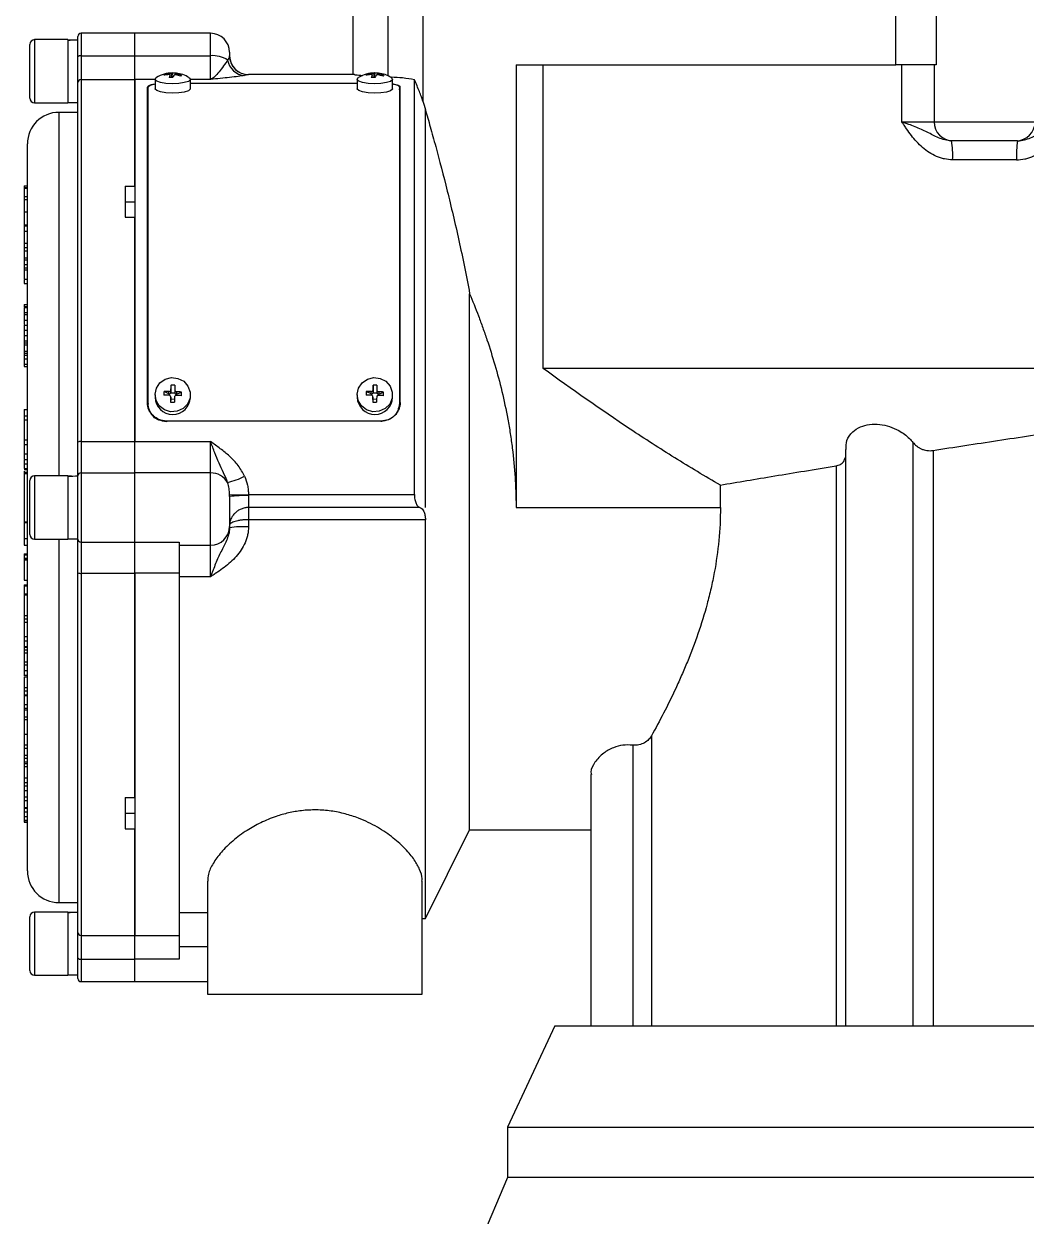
# Model space of a CAD drawing. Header units: millimetres. Extents: x 284 to 3312, y -237 to 1155.
# Drawn here: x 2191.2 to 2349.8, y 709.2 to 897.8 of the extents above; entities that cross this region are included whole.
import ezdxf

# ---------------------------------------------------------------- set-up
doc = ezdxf.new("R2010")
doc.units = ezdxf.units.MM

msp = doc.modelspace()

# ---------------------------------------------------------------- linework, layer by layer
at = {"color": 7, "linetype": 'Continuous', "lineweight": 25}
for p, q in [((2243.24, 899.334), (2243.24, 889.805)), ((2248.838, 889.601), (2248.838, 899.334)), ((2254.338, 899.334), (2254.338, 885.628)), ((2329.224, 891.334), (2329.224, 899.334)), ((2335.609, 899.334), (2335.609, 891.334)), ((2208.74, 896.334), (2200.24, 896.334)), ((2200.24, 896.334), (2200.24, 892.796)), ((2220.74, 896.334), (2208.74, 896.334)), ((2208.74, 892.796), (2208.74, 896.334)), ((2220.74, 892.796), (2220.74, 896.334)), ((2192.14, 886.084), (2192.14, 894.584)), ((2198.14, 895.334), (2192.89, 895.334)), ((2192.89, 895.334), (2192.89, 885.334)), ((2198.14, 895.334), (2198.14, 885.334)), ((2199.74, 892.591), (2199.74, 895.834)), ((2199.74, 888.544), (2199.74, 892.591)), ((2200.24, 892.796), (2200.24, 889.038)), ((2200.24, 892.796), (2208.74, 892.796)), ((2208.74, 889.038), (2208.74, 892.796)), ((2208.74, 892.796), (2220.74, 892.796)), ((2220.74, 889.038), (2220.74, 892.796)), ((2223.74, 893.334), (2223.74, 892.799)), ((2269.085, 891.334), (2269.085, 821.334)), ((2269.085, 891.334), (2329.224, 891.334)), ((2273.374, 843.334), (2273.374, 891.334)), ((2335.609, 891.334), (2329.224, 891.334)), ((2330.159, 882.334), (2330.159, 891.334)), ((2335.24, 891.334), (2335.24, 882.334)), ((2199.74, 831.67), (2199.74, 888.544)), ((2200.24, 889.038), (2200.24, 831.746)), ((2200.24, 889.038), (2208.74, 889.038)), ((2208.74, 872.183), (2208.74, 889.038)), ((2208.74, 889.038), (2208.74, 831.746)), ((2211.94, 889.038), (2208.74, 889.038)), ((2211.94, 889.069), (2211.94, 887.577)), ((2213.512, 889.738), (2213.45, 889.848)), ((2214.215, 889.807), (2214.215, 889.96)), ((2214.322, 889.368), (2214.322, 889.721)), ((2214.329, 889.368), (2214.329, 889.742)), ((2214.571, 890.019), (2214.571, 889.355)), ((2214.656, 889.349), (2214.732, 890.06)), ((2215.151, 889.978), (2215.151, 889.758)), ((2215.389, 889.897), (2215.389, 889.725)), ((2217.54, 887.577), (2217.54, 889.069)), ((2220.74, 889.038), (2217.54, 889.038)), ((2217.54, 888.459), (2243.94, 888.459)), ((2243.501, 889.804), (2226.735, 889.804)), ((2226.737, 889.804), (2226.735, 889.804)), ((2243.487, 889.805), (2226.737, 889.805)), ((2243.94, 889.069), (2243.94, 887.577)), ((2245.512, 889.738), (2245.45, 889.848)), ((2246.215, 889.807), (2246.215, 889.96)), ((2246.322, 889.368), (2246.322, 889.721)), ((2246.329, 889.368), (2246.329, 889.742)), ((2246.571, 890.019), (2246.571, 889.355)), ((2246.656, 889.349), (2246.732, 890.06)), ((2247.151, 889.978), (2247.151, 889.758)), ((2247.389, 889.897), (2247.389, 889.725)), ((2249.54, 887.577), (2249.54, 889.069)), ((2252.99, 823.362), (2252.99, 888.997)), ((2210.74, 837.918), (2210.74, 887.797)), ((2210.84, 837.8), (2210.84, 887.826)), ((2250.64, 887.826), (2250.64, 837.8)), ((2250.74, 837.918), (2250.74, 887.797)), ((2192.89, 885.334), (2198.14, 885.334)), ((2198.14, 885.394), (2199.74, 885.394)), ((2199.74, 883.834), (2196.74, 883.834)), ((2196.74, 883.834), (2196.74, 826.334)), ((2254.74, 821.334), (2254.74, 884.241)), ((2330.159, 882.334), (2335.24, 882.334)), ((2335.24, 882.334), (2351.24, 882.334)), ((2338.24, 879.334), (2338.006, 879.334)), ((2348.24, 879.334), (2338.24, 879.334)), ((2348.475, 879.334), (2348.24, 879.334)), ((2191.74, 763.834), (2191.74, 878.834)), ((2348.299, 876.334), (2338.181, 876.334)), ((2191.24, 872.195), (2191.74, 872.195)), ((2191.24, 872.195), (2191.24, 872.008)), ((2191.24, 871.971), (2191.74, 871.971)), ((2191.24, 871.971), (2191.24, 871.835)), ((2191.24, 871.835), (2191.74, 871.835)), ((2207.24, 872.183), (2208.74, 872.183)), ((2207.24, 872.183), (2207.24, 867.233)), ((2191.24, 870.526), (2191.74, 870.526)), ((2191.24, 870.526), (2191.24, 870.029)), ((2191.24, 870.029), (2191.74, 870.029)), ((2207.24, 869.704), (2208.74, 869.704)), ((2191.24, 868.093), (2191.74, 868.093)), ((2191.24, 866.052), (2191.74, 866.052)), ((2191.24, 866.019), (2191.24, 865.893)), ((2191.24, 865.867), (2191.74, 865.867)), ((2207.24, 867.233), (2208.74, 867.233)), ((2208.74, 831.746), (2208.74, 867.233)), ((2191.178, 864.049), (2191.24, 864.049)), ((2191.24, 865.04), (2191.74, 865.04)), ((2191.24, 865.04), (2191.24, 863.16)), ((2191.24, 863.16), (2191.74, 863.16)), ((2191.24, 862.439), (2191.74, 862.439)), ((2191.24, 862.439), (2191.24, 861.907)), ((2191.24, 861.907), (2191.74, 861.907)), ((2191.24, 861.907), (2191.24, 860.818)), ((2191.24, 860.818), (2191.74, 860.818)), ((2191.24, 860.818), (2191.24, 860.487)), ((2191.24, 860.487), (2191.74, 860.487)), ((2191.24, 859.766), (2191.74, 859.766)), ((2191.24, 859.766), (2191.24, 859.234)), ((2191.24, 859.234), (2191.74, 859.234)), ((2191.24, 859.234), (2191.24, 858.931)), ((2191.24, 858.931), (2191.74, 858.931)), ((2191.24, 857.424), (2191.74, 857.424)), ((2191.24, 856.773), (2191.74, 856.773)), ((2261.74, 770.334), (2261.74, 855.146)), ((2191.24, 853.466), (2191.74, 853.466)), ((2191.24, 853.466), (2191.24, 853.14)), ((2191.24, 853.14), (2191.74, 853.14)), ((2191.24, 853.14), (2191.24, 853.045)), ((2191.24, 852.983), (2191.74, 852.983)), ((2191.24, 852.158), (2191.74, 852.158)), ((2191.24, 851.913), (2191.24, 851.86)), ((2191.24, 851.847), (2191.74, 851.847)), ((2191.24, 850.981), (2191.74, 850.981)), ((2191.24, 850.969), (2191.24, 850.251)), ((2191.24, 850.19), (2191.74, 850.19)), ((2191.24, 849.378), (2191.74, 849.378)), ((2191.24, 849.335), (2191.24, 848.546)), ((2191.24, 848.546), (2191.74, 848.546)), ((2191.24, 847.698), (2191.74, 847.698)), ((2191.24, 847.698), (2191.24, 847.371)), ((2191.24, 847.371), (2191.74, 847.371)), ((2191.24, 847.367), (2191.74, 847.367)), ((2191.24, 847.367), (2191.24, 847.041)), ((2191.24, 847.041), (2191.74, 847.041)), ((2191.24, 846.047), (2191.74, 846.047)), ((2191.24, 846.047), (2191.24, 845.737)), ((2191.24, 845.737), (2191.74, 845.737)), ((2191.24, 845.417), (2191.74, 845.417)), ((2191.24, 845.417), (2191.24, 844.836)), ((2191.24, 844.836), (2191.74, 844.836)), ((2191.24, 844.004), (2191.74, 844.004)), ((2191.24, 844.004), (2191.24, 843.659)), ((2191.24, 843.659), (2191.74, 843.659)), ((2412.7, 843.334), (2273.374, 843.334)), ((2214.148, 839.293), (2213.366, 839.657)), ((2214.148, 839.293), (2214.148, 839.679)), ((2214.445, 839.478), (2215.061, 839.463)), ((2214.455, 839.576), (2214.475, 840.677)), ((2214.455, 839.961), (2214.455, 839.576)), ((2215.055, 839.94), (2215.055, 839.551)), ((2215.347, 839.65), (2215.347, 839.264)), ((2215.347, 839.264), (2216.129, 839.59)), ((2246.148, 839.293), (2245.366, 839.657)), ((2246.148, 839.293), (2246.148, 839.679)), ((2246.445, 839.478), (2247.061, 839.463)), ((2246.455, 839.576), (2246.475, 840.677)), ((2246.455, 839.961), (2246.455, 839.576)), ((2247.055, 839.94), (2247.055, 839.551)), ((2247.347, 839.65), (2247.347, 839.264)), ((2247.347, 839.264), (2248.129, 839.59)), ((2210.84, 837.8), (2210.84, 837.679)), ((2211.94, 839.167), (2211.94, 838.775)), ((2214.213, 839.086), (2214.218, 839.269)), ((2214.425, 838.416), (2214.406, 838.005)), ((2214.425, 838.42), (2214.425, 838.809)), ((2214.425, 838.416), (2214.425, 838.801)), ((2215.016, 838.438), (2214.425, 838.453)), ((2215.278, 839.243), (2215.273, 839.063)), ((2217.54, 838.775), (2217.54, 839.167)), ((2243.94, 839.167), (2243.94, 838.775)), ((2246.213, 839.086), (2246.218, 839.269)), ((2246.425, 838.416), (2246.406, 838.005)), ((2246.425, 838.42), (2246.425, 838.809)), ((2246.425, 838.416), (2246.425, 838.801)), ((2247.016, 838.438), (2246.425, 838.453)), ((2247.278, 839.243), (2247.273, 839.063)), ((2249.54, 838.775), (2249.54, 839.167)), ((2250.64, 837.679), (2250.366, 836.591)), ((2250.64, 837.8), (2250.64, 837.679)), ((2191.24, 836.849), (2191.74, 836.849)), ((2191.24, 835.826), (2191.74, 835.826)), ((2191.24, 835.826), (2191.24, 835.171)), ((2191.24, 835.171), (2191.74, 835.171)), ((2191.24, 835.171), (2191.24, 832.019)), ((2213.74, 834.991), (2213.74, 834.891)), ((2247.74, 834.991), (2213.74, 834.991)), ((2247.74, 834.991), (2247.74, 834.891)), ((2191.24, 832.019), (2191.74, 832.019)), ((2191.24, 832.019), (2191.24, 831.282)), ((2200.24, 831.746), (2200.24, 826.806)), ((2200.24, 831.746), (2208.74, 831.746)), ((2208.74, 826.806), (2208.74, 831.746)), ((2208.74, 831.746), (2220.74, 831.746)), ((2220.74, 826.806), (2220.74, 831.746)), ((2191.24, 831.282), (2191.74, 831.282)), ((2191.24, 829.931), (2191.24, 829.882)), ((2199.74, 826.35), (2199.74, 831.67)), ((2321.23, 830.519), (2321.23, 739.334)), ((2331.91, 831.627), (2331.91, 739.334)), ((2335.082, 830.352), (2335.082, 739.334)), ((2191.24, 829.808), (2191.74, 829.808)), ((2191.24, 828.907), (2191.74, 828.907)), ((2191.24, 828.833), (2191.24, 828.212)), ((2191.24, 828.212), (2191.74, 828.212)), ((2191.24, 828.212), (2191.24, 827.475)), ((2191.24, 827.475), (2191.74, 827.475)), ((2191.24, 827.352), (2191.74, 827.352)), ((2191.24, 827.091), (2191.24, 826.912)), ((2191.24, 826.912), (2191.74, 826.912)), ((2191.24, 826.912), (2191.24, 826.704)), ((2191.24, 826.704), (2191.74, 826.704)), ((2191.24, 826.704), (2191.24, 819.159)), ((2198.14, 826.334), (2192.89, 826.334)), ((2192.89, 826.334), (2192.89, 816.334)), ((2198.14, 826.334), (2198.14, 816.334)), ((2199.74, 816.319), (2199.74, 826.35)), ((2200.24, 826.806), (2200.24, 815.863)), ((2200.24, 826.806), (2208.74, 826.806)), ((2208.74, 815.863), (2208.74, 826.806)), ((2220.74, 826.806), (2208.74, 826.806)), ((2220.74, 815.355), (2220.74, 826.806)), ((2319.734, 827.914), (2319.734, 739.334)), ((2192.14, 817.084), (2192.14, 825.584)), ((2301.433, 821.334), (2301.433, 824.877)), ((2223.74, 823.045), (2223.74, 818.344)), ((2226.735, 823.362), (2252.99, 823.362)), ((2226.74, 823.2), (2226.74, 821.319)), ((2253.88, 821.319), (2226.74, 821.319)), ((2226.74, 821.319), (2226.74, 819.394)), ((2269.085, 821.334), (2301.433, 821.334)), ((2191.74, 819.002), (2191.178, 819.002)), ((2191.24, 818.975), (2191.74, 818.975)), ((2191.24, 818.8), (2191.24, 818.43)), ((2226.74, 819.394), (2226.74, 818.277)), ((2254.74, 819.394), (2226.74, 819.394)), ((2254.74, 756.334), (2254.74, 819.394)), ((2223.74, 818.344), (2223.74, 818.136)), ((2191.178, 815.551), (2191.24, 815.551)), ((2191.24, 816.44), (2191.74, 816.44)), ((2191.24, 816.44), (2191.24, 815.355)), ((2191.24, 815.355), (2191.74, 815.355)), ((2192.89, 816.334), (2198.14, 816.334)), ((2196.74, 816.334), (2196.74, 758.834)), ((2198.14, 816.394), (2199.74, 816.394)), ((2199.74, 810.999), (2199.74, 816.319)), ((2200.24, 815.863), (2208.74, 815.863)), ((2200.24, 815.863), (2200.24, 810.923)), ((2208.74, 810.923), (2208.74, 815.863)), ((2208.74, 815.863), (2215.74, 815.863)), ((2215.74, 815.863), (2215.74, 810.923)), ((2215.74, 815.355), (2220.74, 815.355)), ((2220.74, 810.386), (2220.74, 815.355)), ((2191.24, 813.889), (2191.178, 813.889)), ((2191.24, 813.989), (2191.74, 813.989)), ((2191.24, 813.989), (2191.24, 813.867)), ((2191.24, 813.867), (2191.74, 813.867)), ((2191.24, 813.867), (2191.24, 813.339)), ((2191.24, 813.339), (2191.74, 813.339)), ((2191.24, 813.339), (2191.24, 813.216)), ((2191.24, 813.216), (2191.74, 813.216)), ((2191.24, 813.216), (2191.24, 813.169)), ((2191.24, 813.169), (2191.74, 813.169)), ((2191.24, 813.169), (2191.24, 813.046)), ((2191.24, 813.046), (2191.74, 813.046)), ((2191.24, 813.046), (2191.24, 809.851)), ((2199.74, 754.124), (2199.74, 810.999)), ((2191.178, 810.124), (2191.24, 810.124)), ((2191.24, 809.851), (2191.74, 809.851)), ((2191.24, 809.117), (2191.74, 809.117)), ((2191.24, 809.117), (2191.24, 808.927)), ((2200.24, 810.923), (2208.74, 810.923)), ((2200.24, 810.923), (2200.24, 753.63)), ((2208.74, 775.436), (2208.74, 810.923)), ((2215.74, 810.923), (2208.74, 810.923)), ((2208.74, 810.923), (2208.74, 753.63)), ((2215.74, 810.923), (2215.74, 753.63)), ((2220.74, 810.386), (2215.74, 810.386)), ((2191.24, 808.927), (2191.74, 808.927)), ((2191.24, 808.927), (2191.24, 807.696)), ((2191.24, 807.696), (2191.74, 807.696)), ((2191.24, 807.696), (2191.24, 807.507)), ((2191.24, 807.507), (2191.74, 807.507)), ((2191.24, 807.507), (2191.24, 804.25)), ((2191.24, 804.25), (2191.74, 804.25)), ((2191.24, 804.25), (2191.24, 803.744)), ((2191.24, 803.744), (2191.74, 803.744)), ((2191.24, 803.744), (2191.24, 803.187)), ((2191.24, 803.187), (2191.74, 803.187)), ((2191.24, 803.187), (2191.24, 800.91)), ((2191.24, 800.91), (2191.74, 800.91)), ((2191.24, 800.91), (2191.24, 800.245)), ((2191.24, 800.245), (2191.74, 800.245)), ((2191.24, 800.245), (2191.24, 799.181)), ((2191.74, 799.274), (2191.178, 799.274)), ((2191.74, 799.175), (2191.178, 799.175)), ((2191.24, 798.794), (2191.74, 798.794)), ((2191.24, 798.794), (2191.24, 798.366)), ((2191.24, 798.366), (2191.74, 798.366)), ((2191.24, 798.366), (2191.24, 796.917)), ((2191.24, 796.917), (2191.74, 796.917)), ((2191.24, 796.917), (2191.24, 796.455)), ((2191.24, 796.455), (2191.74, 796.455)), ((2191.178, 794.834), (2191.24, 794.834)), ((2191.178, 794.812), (2191.74, 794.812)), ((2191.24, 795.531), (2191.74, 795.531)), ((2191.24, 794.549), (2191.74, 794.549)), ((2191.24, 792.847), (2191.74, 792.847)), ((2191.24, 792.847), (2191.24, 792.305)), ((2191.24, 792.305), (2191.74, 792.305)), ((2191.24, 792.305), (2191.24, 791.703)), ((2191.24, 791.703), (2191.74, 791.703)), ((2191.24, 791.703), (2191.24, 791.583)), ((2191.24, 791.583), (2191.74, 791.583)), ((2191.24, 791.583), (2191.24, 790.146)), ((2191.24, 790.146), (2191.74, 790.146)), ((2191.24, 790.146), (2191.24, 789.568)), ((2191.24, 789.568), (2191.74, 789.568)), ((2191.24, 789.568), (2191.24, 789.315)), ((2191.24, 789.315), (2191.74, 789.315)), ((2191.24, 789.315), (2191.24, 788.212)), ((2191.24, 787.47), (2191.178, 787.47)), ((2191.24, 788.212), (2191.74, 788.212)), ((2191.24, 788.212), (2191.24, 787.79)), ((2191.24, 787.79), (2191.74, 787.79)), ((2191.24, 787.79), (2191.24, 785.47)), ((2191.24, 785.47), (2191.74, 785.47)), ((2191.24, 785.47), (2191.24, 783.79)), ((2290.519, 785.216), (2290.519, 739.334)), ((2191.24, 783.79), (2191.74, 783.79)), ((2191.24, 783.79), (2191.24, 783.283)), ((2191.24, 783.283), (2191.74, 783.283)), ((2191.24, 783.283), (2191.24, 782.149)), ((2287.565, 783.751), (2287.565, 739.334)), ((2191.178, 782.367), (2191.24, 782.367)), ((2191.178, 780.851), (2191.24, 780.851)), ((2191.24, 782.149), (2191.74, 782.149)), ((2191.24, 782.149), (2191.24, 781.684)), ((2191.24, 781.684), (2191.74, 781.684)), ((2191.24, 781.684), (2191.24, 781.102)), ((2191.24, 781.102), (2191.74, 781.102)), ((2191.24, 781.102), (2191.24, 780.853)), ((2191.24, 780.853), (2191.74, 780.853)), ((2191.24, 780.853), (2191.24, 780.349)), ((2191.24, 780.349), (2191.74, 780.349)), ((2191.24, 780.349), (2191.24, 778.573)), ((2280.911, 779.074), (2280.911, 739.334)), ((2191.24, 778.573), (2191.74, 778.573)), ((2191.24, 778.573), (2191.24, 777.855)), ((2191.24, 777.855), (2191.74, 777.855)), ((2191.24, 777.855), (2191.24, 777.283)), ((2191.24, 777.283), (2191.74, 777.283)), ((2191.24, 777.283), (2191.24, 776.553)), ((2191.24, 776.553), (2191.74, 776.553)), ((2191.24, 776.553), (2191.24, 775.561)), ((2191.24, 775.561), (2191.74, 775.561)), ((2191.24, 775.561), (2191.24, 774.989)), ((2207.24, 775.436), (2208.74, 775.436)), ((2207.24, 775.436), (2207.24, 770.486)), ((2191.24, 774.989), (2191.74, 774.989)), ((2191.24, 774.989), (2191.24, 773.895)), ((2191.24, 773.895), (2191.74, 773.895)), ((2191.24, 773.895), (2191.24, 773.794)), ((2191.24, 773.794), (2191.74, 773.794)), ((2191.24, 773.794), (2191.24, 773.204)), ((2191.24, 773.204), (2191.74, 773.204)), ((2191.24, 773.204), (2191.24, 772.452)), ((2191.24, 772.452), (2191.74, 772.452)), ((2191.24, 772.452), (2191.24, 771.894)), ((2191.24, 771.894), (2191.74, 771.894)), ((2191.24, 771.894), (2191.24, 771.81)), ((2191.24, 771.81), (2191.74, 771.81)), ((2191.24, 771.81), (2191.24, 771.536)), ((2191.24, 771.536), (2191.74, 771.536)), ((2207.24, 772.964), (2208.74, 772.964)), ((2207.24, 770.486), (2208.74, 770.486)), ((2208.74, 753.63), (2208.74, 770.486)), ((2254.74, 756.334), (2261.74, 770.334)), ((2261.74, 770.334), (2280.911, 770.334)), ((2220.24, 762.231), (2220.24, 744.334)), ((2254.24, 744.334), (2254.24, 762.225)), ((2196.74, 758.834), (2199.74, 758.834)), ((2192.14, 748.084), (2192.14, 756.584)), ((2198.14, 757.334), (2192.89, 757.334)), ((2192.89, 757.334), (2192.89, 747.334)), ((2198.14, 757.334), (2198.14, 747.334)), ((2215.74, 757.263), (2220.24, 757.263)), ((2254.24, 756.334), (2254.74, 756.334)), ((2199.74, 750.078), (2199.74, 754.124)), ((2200.24, 753.63), (2208.74, 753.63)), ((2200.24, 753.63), (2200.24, 749.873)), ((2208.74, 749.873), (2208.74, 753.63)), ((2208.74, 753.63), (2215.74, 753.63)), ((2215.74, 753.63), (2215.74, 749.873)), ((2220.24, 751.842), (2215.74, 751.842)), ((2199.74, 746.834), (2199.74, 750.078)), ((2200.24, 749.873), (2208.74, 749.873)), ((2200.24, 749.873), (2200.24, 746.334)), ((2208.74, 746.334), (2208.74, 749.873)), ((2215.74, 749.873), (2208.74, 749.873)), ((2192.89, 747.334), (2198.14, 747.334)), ((2198.14, 747.394), (2199.74, 747.394)), ((2200.24, 746.334), (2208.74, 746.334)), ((2208.74, 746.334), (2220.24, 746.334)), ((2220.24, 744.334), (2237.24, 744.334)), ((2237.24, 744.334), (2254.24, 744.334)), ((2275.24, 739.334), (2267.74, 723.334)), ((2275.24, 739.334), (2371.509, 739.334)), ((2267.74, 723.334), (2267.74, 715.334)), ((2267.74, 723.334), (2384.939, 723.334)), ((2267.74, 715.334), (2250.74, 675.334)), ((2396.03, 715.334), (2267.74, 715.334))]:
    msp.add_line(p, q, dxfattribs=at)
at = {"color": 7, "linetype": 'Continuous', "lineweight": 25, "flags": 128}
for points in [[(2200.24, 892.796), (2200.142, 892.792), (2200.049, 892.78), (2199.962, 892.761), (2199.886, 892.736), (2199.824, 892.705), (2199.778, 892.669), (2199.75, 892.631), (2199.74, 892.591)], [(2217.319, 889.346), (2217.45, 889.247), (2217.521, 888.986), (2217.216, 888.736), (2216.577, 888.531), (2215.69, 888.398), (2214.674, 888.356), (2213.667, 888.41), (2212.805, 888.553), (2212.205, 888.766), (2211.947, 889.02), (2212.066, 889.28), (2212.161, 889.346)], [(2249.319, 889.346), (2249.45, 889.247), (2249.521, 888.986), (2249.216, 888.736), (2248.577, 888.531), (2247.69, 888.398), (2246.674, 888.356), (2245.667, 888.41), (2244.805, 888.553), (2244.205, 888.766), (2243.947, 889.02), (2244.066, 889.28), (2244.161, 889.346)], [(2217.54, 887.577), (2217.521, 887.494), (2217.216, 887.244), (2216.577, 887.039), (2215.69, 886.906), (2214.674, 886.864), (2213.667, 886.918), (2212.805, 887.062), (2212.205, 887.274), (2211.947, 887.528), (2211.94, 887.577)], [(2249.54, 887.577), (2249.521, 887.494), (2249.216, 887.244), (2248.577, 887.039), (2247.69, 886.906), (2246.674, 886.864), (2245.667, 886.918), (2244.805, 887.062), (2244.205, 887.274), (2243.947, 887.528), (2243.94, 887.577)], [(2211.941, 839.235), (2212.155, 840.208), (2212.719, 841.041), (2213.555, 841.621), (2214.551, 841.869), (2215.573, 841.752), (2216.483, 841.287), (2217.157, 840.535), (2217.504, 839.598), (2217.479, 838.603), (2217.083, 837.685), (2216.371, 836.966), (2215.439, 836.545), (2214.412, 836.478), (2213.43, 836.774), (2212.624, 837.394), (2212.105, 838.252), (2211.941, 839.235)], [(2243.941, 839.235), (2244.155, 840.208), (2244.719, 841.041), (2245.555, 841.621), (2246.551, 841.869), (2247.573, 841.752), (2248.483, 841.287), (2249.157, 840.535), (2249.504, 839.598), (2249.479, 838.603), (2249.083, 837.685), (2248.371, 836.966), (2247.439, 836.545), (2246.412, 836.478), (2245.43, 836.774), (2244.624, 837.394), (2244.105, 838.252), (2243.941, 839.235)], [(2199.74, 750.078), (2199.75, 750.038), (2199.778, 749.999), (2199.824, 749.964), (2199.886, 749.933), (2199.962, 749.907), (2200.049, 749.888), (2200.142, 749.877), (2200.24, 749.873)]]:
    msp.add_lwpolyline(points, dxfattribs=at)
at = {"color": 7, "linetype": 'Continuous', "lineweight": 25}
for centre, radius, start, end in [((2200.24, 895.834), 0.5, 90, 180), ((2220.74, 893.334), 3, 0, 90), ((2192.89, 894.584), 0.75, 90, 180), ((2221.017, 888.269), 4.536, 57.804, 93.50099), ((2226.326, 892.581), 2.931, 189.29807, 266.11769), ((2226.737, 892.806), 3.002, 181.88119, 269.94976), ((2226.738, 892.801), 2.998, 180.03812, 270.03807), ((2200.237, 888.541), 0.497, 89.66717, 179.66326), ((2214.74, 885.063), 5, 90.42956, 121.04915), ((2213.806, 889.426), 0.552, 130.15914, 150.4258), ((2214.405, 885.02), 4.801, 93.74784, 102.9882), ((2214.529, 885.17), 4.801, 93.74784, 102.9882), ((2216.751, 888.381), 2.774, 151.12961, 159.07425), ((2214.1, 882.779), 6.593, 84.36336, 89.47404), ((2214.706, 889.826), 0.236, 83.54537, 124.94324), ((2214.767, 885.238), 4.822, 83.4241, 90.4133), ((2217.338, 888.35), 2.774, 151.12961, 159.07425), ((2215.293, 889.794), 0.236, 83.54537, 124.94324), ((2214.39, 884.715), 5.108, 71.27469, 80.1402), ((2214.74, 885.063), 5, 58.95085, 83.40784), ((2214.514, 884.864), 5.108, 71.27469, 80.1402), ((2218.829, 887.355), 3.559, 138.72861, 141.85633), ((2246.74, 885.063), 5, 90.42956, 121.04915), ((2245.806, 889.426), 0.552, 130.15914, 150.4258), ((2246.405, 885.02), 4.801, 93.74784, 102.9882), ((2246.529, 885.17), 4.801, 93.74784, 102.9882), ((2248.751, 888.381), 2.774, 151.12961, 159.07425), ((2246.1, 882.779), 6.593, 84.36336, 89.47404), ((2246.706, 889.826), 0.236, 83.54537, 124.94324), ((2246.767, 885.238), 4.822, 83.4241, 90.4133), ((2249.338, 888.35), 2.774, 151.12961, 159.07425), ((2247.293, 889.794), 0.236, 83.54537, 124.94324), ((2246.39, 884.715), 5.108, 71.27469, 80.1402), ((2246.74, 885.063), 5, 58.95085, 83.40784), ((2246.514, 884.864), 5.108, 71.27469, 80.1402), ((2250.829, 887.355), 3.559, 138.72861, 141.85633), ((2192.89, 886.084), 0.75, 180, 270), ((2196.74, 878.834), 5, 90, 180), ((2338.24, 882.334), 3, 180, 270), ((2348.24, 882.334), 3, 270, 0), ((2325.226, 877.082), 12.977, 356.69803, 9.99638), ((2361.254, 877.082), 12.977, 170.00362, 183.30197), ((2222.319, 839.136), 8.969, 176.6668, 180.37424), ((2214.265, 821.254), 18.425, 90.36576, 92.79828), ((2214.161, 839.559), 0.296, 281.15782, 344.06511), ((2779.623, 824.897), 565.369, 178.4006, 178.47315), ((2214.608, 833.788), 6.891, 86.12112, 91.11165), ((2780.223, 824.882), 565.369, 178.4006, 178.47315), ((2215.348, 839.529), 0.295, 192.97737, 256.07993), ((2214.333, 821.114), 18.563, 84.44793, 86.86835), ((2206.954, 839.537), 9.175, 356.70853, 0.33252), ((2254.319, 839.136), 8.969, 176.6668, 180.37424), ((2246.265, 821.254), 18.425, 90.36576, 92.79828), ((2246.161, 839.559), 0.296, 281.15782, 344.06511), ((2811.623, 824.897), 565.369, 178.4006, 178.47315), ((2246.608, 833.788), 6.891, 86.12112, 91.11165), ((2812.223, 824.882), 565.369, 178.4006, 178.47315), ((2247.348, 839.529), 0.295, 192.97737, 256.07993), ((2246.333, 821.114), 18.563, 84.44793, 86.86835), ((2238.954, 839.537), 9.175, 356.70853, 0.33252), ((2214.74, 838.843), 2.801, 181.40515, 358.59485), ((2214.25, 820.674), 18.425, 90.36576, 92.79828), ((2994.035, 819.291), 779.854, 178.566399, 178.624941), ((2215.15, 856.417), 18.428, 267.68359, 269.54918), ((2994.635, 819.276), 779.854, 178.566399, 178.624941), ((2214.318, 820.534), 18.563, 84.44793, 86.86835), ((2246.74, 838.843), 2.801, 181.40515, 358.59485), ((2246.25, 820.674), 18.425, 90.36576, 92.79828), ((3026.035, 819.291), 779.854, 178.566399, 178.624941), ((2247.15, 856.417), 18.428, 267.68359, 269.54918), ((3026.635, 819.276), 779.854, 178.566399, 178.624941), ((2246.318, 820.534), 18.563, 84.44793, 86.86835), ((2200.118, 830.866), 0.888, 82.09459, 115.19018), ((2192.89, 825.584), 0.75, 90, 180), ((2200.219, 826.327), 0.48, 87.48491, 177.24191), ((2220.796, 823.77), 3.037, 29.70353, 91.05787), ((2219.264, 840.799), 16.074, 285.03348, 295.27473), ((2225.298, 850.626), 27.302, 266.72273, 273.01617), ((2225.992, 808.531), 14.688, 87.08096, 98.81919), ((2192.89, 817.084), 0.75, 180, 270), ((2220.745, 818.35), 2.995, 269.90323, 359.9029), ((2225.992, 802.226), 16.068, 87.33056, 98.05561), ((2200.219, 816.342), 0.48, 182.75809, 272.51509), ((2200.118, 811.802), 0.888, 244.80982, 277.90541), ((2196.74, 763.834), 5, 180, 270), ((2192.89, 756.584), 0.75, 90, 180), ((2200.237, 754.127), 0.497, 180.33674, 270.33283), ((2192.89, 748.084), 0.75, 180, 270), ((2200.24, 746.834), 0.5, 180, 270)]:
    msp.add_arc(centre, radius, start, end, dxfattribs=at)
for centre, major_axis, ratio, start_param, end_param in [((2199.74, 890.334), (8.556, 0), 0.5773503, 1.5707963, 1.7588997), ((2198.14, 890.334), (8.556, 0), 0.5773503, 1.4771615, 1.5707963), ((2214.155, 839.583), (-0.239, 0.283), 0.642305, 2.1967138, 2.4320414), ((2214.155, 839.583), (0.005, 0.422), 0.7101941, 4.4678705, 4.703198), ((2215.355, 839.554), (0.005, 0.422), 0.7101941, 1.5616053, 1.7969329), ((2246.155, 839.583), (-0.239, 0.283), 0.642305, 2.1967138, 2.4320414), ((2246.155, 839.583), (0.005, 0.422), 0.7101941, 4.4678705, 4.703198), ((2247.355, 839.554), (0.005, 0.422), 0.7101941, 1.5616053, 1.7969329), ((2215.355, 839.554), (0.243, 0.275), 0.6380644, 3.8272287, 4.0625562), ((2247.355, 839.554), (0.243, 0.275), 0.6380644, 3.8272287, 4.0625562), ((2199.74, 821.334), (8.556, 0), 0.5773503, 1.5707963, 1.7588997), ((2198.14, 821.334), (8.556, 0), 0.5773503, 1.4771615, 1.5707963), ((2199.74, 752.334), (8.556, 0), 0.5773503, 1.5707963, 1.7588997), ((2198.14, 752.334), (8.556, 0), 0.5773503, 1.4771615, 1.5707963)]:
    msp.add_ellipse(centre, major_axis=major_axis, ratio=ratio, start_param=start_param, end_param=end_param, dxfattribs=at)
for points, knots in [([(2223.434, 892.107), (2223.248, 891.819), (2223.015, 891.494), (2222.546, 890.848), (2222.308, 890.526), (2221.846, 889.949), (2221.621, 889.694), (2221.178, 889.284), (2220.958, 889.13), (2220.74, 889.038)], [0, 0, 0, 0, 0.25, 0.25, 0.5, 0.5, 0.75, 0.75, 1, 1, 1, 1]), ([(2223.434, 892.107), (2223.554, 892.191), (2223.628, 892.286), (2223.717, 892.492), (2223.732, 892.603), (2223.737, 892.707)], [0, 0, 0, 0, 0.5, 0.5, 1, 1, 1, 1]), ([(2210.74, 887.797), (2210.775, 887.876), (2210.844, 888.036), (2211.293, 888.221), (2211.749, 888.296), (2211.94, 888.327)], [0, 0, 0, 0, 0.3673232, 0.7346565, 1, 1, 1, 1]), ([(2210.84, 887.826), (2210.911, 887.92), (2211.042, 888.093), (2211.479, 888.263), (2211.857, 888.31), (2211.94, 888.321)], [0, 0, 0, 0, 0.4804241, 0.8858423, 1, 1, 1, 1]), ([(2214.322, 889.721), (2214.326, 889.733), (2214.334, 889.757), (2214.302, 889.786), (2214.243, 889.806), (2214.168, 889.814), (2214.114, 889.812), (2214.091, 889.811)], [0, 0, 0, 0, 0.2134954, 0.4270669, 0.6389569, 0.8501134, 1, 1, 1, 1]), ([(2214.215, 889.96), (2214.248, 889.963), (2214.315, 889.968), (2214.413, 889.981), (2214.495, 889.995), (2214.549, 890.009), (2214.564, 890.016), (2214.571, 890.019)], [0, 0, 0, 0, 0.2134954, 0.4270669, 0.6389569, 0.8501134, 1, 1, 1, 1]), ([(2215.265, 889.748), (2215.232, 889.752), (2215.165, 889.761), (2215.067, 889.758), (2214.985, 889.742), (2214.931, 889.717), (2214.916, 889.697), (2214.909, 889.689)], [0, 0, 0, 0, 0.21349537, 0.42706687, 0.6389569, 0.85011345, 1, 1, 1, 1]), ([(2215.158, 889.988), (2215.154, 889.983), (2215.146, 889.973), (2215.178, 889.952), (2215.237, 889.931), (2215.312, 889.912), (2215.367, 889.901), (2215.389, 889.897)], [0, 0, 0, 0, 0.21349537, 0.42706687, 0.6389569, 0.85011345, 1, 1, 1, 1]), ([(2223.74, 889.355), (2223.274, 889.304), (2222.782, 889.252), (2221.774, 889.148), (2221.258, 889.095), (2220.74, 889.038)], [0, 0, 0, 0, 0.5, 0.5, 1, 1, 1, 1]), ([(2226.127, 889.657), (2225.852, 889.613), (2225.496, 889.563), (2224.686, 889.461), (2224.23, 889.409), (2223.74, 889.355)], [0, 0, 0, 0, 0.5, 0.5, 1, 1, 1, 1]), ([(2226.735, 889.804), (2226.728, 889.797), (2226.713, 889.788), (2226.663, 889.768), (2226.626, 889.757), (2226.48, 889.719), (2226.333, 889.69), (2226.127, 889.657)], [0, 0, 0, 0, 0.25, 0.25, 0.5, 0.5, 1, 1, 1, 1]), ([(2243.501, 889.804), (2243.559, 889.798), (2243.833, 889.767), (2244.395, 889.711), (2244.839, 889.667)], [0, 0, 0, 0, 0.21086315, 1, 1, 1, 1]), ([(2246.322, 889.721), (2246.326, 889.733), (2246.334, 889.757), (2246.302, 889.786), (2246.243, 889.806), (2246.168, 889.814), (2246.114, 889.812), (2246.091, 889.811)], [0, 0, 0, 0, 0.2134954, 0.4270669, 0.6389569, 0.8501134, 1, 1, 1, 1]), ([(2246.215, 889.96), (2246.248, 889.963), (2246.315, 889.968), (2246.413, 889.981), (2246.495, 889.995), (2246.549, 890.009), (2246.564, 890.016), (2246.571, 890.019)], [0, 0, 0, 0, 0.21349537, 0.42706687, 0.6389569, 0.85011345, 1, 1, 1, 1]), ([(2247.265, 889.748), (2247.232, 889.752), (2247.165, 889.761), (2247.067, 889.758), (2246.985, 889.742), (2246.931, 889.717), (2246.916, 889.697), (2246.909, 889.689)], [0, 0, 0, 0, 0.21349537, 0.42706687, 0.6389569, 0.85011345, 1, 1, 1, 1]), ([(2247.158, 889.988), (2247.154, 889.983), (2247.146, 889.973), (2247.178, 889.952), (2247.237, 889.931), (2247.312, 889.912), (2247.367, 889.901), (2247.389, 889.897)], [0, 0, 0, 0, 0.2134954, 0.4270669, 0.6389569, 0.8501134, 1, 1, 1, 1]), ([(2252.99, 888.997), (2252.417, 889.1), (2251.419, 889.28), (2249.97, 889.348), (2249.354, 889.377)], [0, 0, 0, 0, 0.5750295, 1, 1, 1, 1]), ([(2249.54, 888.333), (2249.565, 888.331), (2249.886, 888.295), (2250.317, 888.168), (2250.691, 887.984), (2250.726, 887.85), (2250.74, 887.797)], [0, 0, 0, 0, 0.0306427, 0.3952016, 0.7596386, 1, 1, 1, 1]), ([(2249.54, 888.32), (2249.623, 888.31), (2250.026, 888.26), (2250.492, 888.091), (2250.59, 887.915), (2250.64, 887.826)], [0, 0, 0, 0, 0.11370826, 0.55067672, 1, 1, 1, 1]), ([(2254.338, 885.628), (2254.28, 885.827), (2254.202, 886.057), (2254.017, 886.56), (2253.91, 886.833), (2253.675, 887.411), (2253.547, 887.717), (2253.278, 888.344), (2253.137, 888.667), (2252.99, 888.997)], [0, 0, 0, 0, 0.25, 0.25, 0.5, 0.5, 0.75, 0.75, 1, 1, 1, 1]), ([(2210.863, 887.392), (2210.845, 887.383), (2210.739, 887.328), (2210.74, 887.263), (2210.74, 887.208)], [0, 0, 0, 0, 0.164006, 1, 1, 1, 1]), ([(2250.74, 887.208), (2250.733, 887.292), (2250.725, 887.383), (2250.545, 887.452), (2250.532, 887.458)], [0, 0, 0, 0, 0.9249908, 1, 1, 1, 1]), ([(2254.74, 884.241), (2254.98, 883.407), (2255.239, 882.498), (2255.785, 880.55), (2256.073, 879.511), (2256.966, 876.22), (2257.584, 873.863), (2258.818, 868.899), (2259.436, 866.291), (2260.333, 862.211), (2260.628, 860.821), (2261.198, 858.011), (2261.474, 856.588), (2261.74, 855.146)], [0, 0, 0, 0, 0.125, 0.125, 0.25, 0.25, 0.5, 0.5, 0.75, 0.75, 0.875, 0.875, 1, 1, 1, 1]), ([(2338.006, 879.334), (2337.633, 879.334), (2337.277, 879.39), (2336.593, 879.566), (2336.269, 879.687), (2335.648, 879.952), (2335.349, 880.097), (2334.755, 880.39), (2334.461, 880.538), (2333.861, 880.83), (2333.555, 880.974), (2332.925, 881.257), (2332.6, 881.396), (2331.929, 881.669), (2331.585, 881.804), (2331.057, 882.004), (2330.879, 882.07), (2330.521, 882.202), (2330.338, 882.269), (2330.159, 882.334)], [0, 0, 0, 0, 0.125, 0.125, 0.25, 0.25, 0.375, 0.375, 0.5, 0.5, 0.625, 0.625, 0.75, 0.75, 0.875, 0.875, 0.9375, 0.9375, 1, 1, 1, 1]), ([(2338.181, 876.334), (2337.739, 876.334), (2337.305, 876.382), (2336.666, 876.517), (2336.455, 876.573), (2336.037, 876.706), (2335.83, 876.783), (2335.225, 877.039), (2334.841, 877.246), (2334.106, 877.718), (2333.754, 877.986), (2332.769, 878.843), (2332.193, 879.493), (2331.395, 880.53), (2331.14, 880.886), (2330.767, 881.426), (2330.644, 881.607), (2330.401, 881.97), (2330.279, 882.153), (2330.159, 882.334)], [0, 0, 0, 0, 0.125, 0.125, 0.1875, 0.1875, 0.25, 0.25, 0.375, 0.375, 0.5, 0.5, 0.75, 0.75, 0.875, 0.875, 0.9375, 0.9375, 1, 1, 1, 1]), ([(2348.299, 876.334), (2348.741, 876.334), (2349.175, 876.382), (2349.814, 876.517), (2350.025, 876.573), (2350.443, 876.706), (2350.65, 876.783), (2351.255, 877.039), (2351.639, 877.246), (2352.374, 877.718), (2352.726, 877.986), (2353.711, 878.843), (2354.287, 879.493), (2355.085, 880.53), (2355.34, 880.886), (2355.713, 881.426), (2355.836, 881.607), (2356.079, 881.97), (2356.201, 882.153), (2356.321, 882.334)], [0, 0, 0, 0, 0.125, 0.125, 0.1875, 0.1875, 0.25, 0.25, 0.375, 0.375, 0.5, 0.5, 0.75, 0.75, 0.875, 0.875, 0.9375, 0.9375, 1, 1, 1, 1]), ([(2348.475, 879.334), (2348.847, 879.334), (2349.203, 879.39), (2349.887, 879.566), (2350.212, 879.687), (2350.832, 879.952), (2351.131, 880.097), (2351.725, 880.39), (2352.019, 880.538), (2352.619, 880.83), (2352.925, 880.974), (2353.555, 881.257), (2353.88, 881.396), (2354.551, 881.669), (2354.895, 881.804), (2355.423, 882.004), (2355.601, 882.07), (2355.959, 882.202), (2356.142, 882.269), (2356.321, 882.334)], [0, 0, 0, 0, 0.125, 0.125, 0.25, 0.25, 0.375, 0.375, 0.5, 0.5, 0.625, 0.625, 0.75, 0.75, 0.875, 0.875, 0.9375, 0.9375, 1, 1, 1, 1]), ([(2191.24, 871.835), (2191.24, 871.592), (2191.24, 871.158), (2191.24, 870.719), (2191.24, 870.526)], [0, 0, 0, 0, 0.5599714, 1, 1, 1, 1]), ([(2191.24, 870.029), (2191.24, 869.669), (2191.24, 869.025), (2191.24, 868.378), (2191.24, 868.093)], [0, 0, 0, 0, 0.5599757, 1, 1, 1, 1]), ([(2191.24, 868.093), (2191.24, 867.713), (2191.24, 867.034), (2191.24, 866.352), (2191.24, 866.052)], [0, 0, 0, 0, 0.5600101, 1, 1, 1, 1]), ([(2191.24, 865.867), (2191.24, 865.71), (2191.24, 865.428), (2191.24, 865.158), (2191.24, 865.04)], [0, 0, 0, 0, 0.5600013, 1, 1, 1, 1]), ([(2191.24, 863.16), (2191.24, 863.022), (2191.24, 862.776), (2191.24, 862.542), (2191.24, 862.439)], [0, 0, 0, 0, 0.5599962, 1, 1, 1, 1]), ([(2191.24, 860.487), (2191.24, 860.349), (2191.24, 860.103), (2191.24, 859.869), (2191.24, 859.766)], [0, 0, 0, 0, 0.55999789, 1, 1, 1, 1]), ([(2191.24, 858.931), (2191.24, 858.651), (2191.24, 858.153), (2191.24, 857.646), (2191.24, 857.424)], [0, 0, 0, 0, 0.56000017, 1, 1, 1, 1]), ([(2191.24, 857.355), (2191.24, 857.308), (2191.24, 857.114), (2191.24, 856.92), (2191.24, 856.773)], [0, 0, 0, 0, 0.2419692, 1, 1, 1, 1]), ([(2261.74, 855.146), (2262.207, 854.021), (2262.674, 852.848), (2263.368, 851.015), (2263.597, 850.393), (2264.047, 849.135), (2264.268, 848.498), (2265.355, 845.272), (2266.157, 842.559), (2267.188, 838.271), (2267.503, 836.804), (2267.921, 834.544), (2268.051, 833.784), (2268.288, 832.261), (2268.396, 831.496), (2268.685, 829.19), (2268.834, 827.639), (2268.983, 825.291), (2269.021, 824.505), (2269.072, 822.925), (2269.085, 822.129), (2269.085, 821.334)], [0, 0, 0, 0, 0.125, 0.125, 0.1875, 0.1875, 0.25, 0.25, 0.5, 0.5, 0.625, 0.625, 0.6875, 0.6875, 0.75, 0.75, 0.875, 0.875, 0.9375, 0.9375, 1, 1, 1, 1]), ([(2191.24, 852.983), (2191.24, 852.781), (2191.24, 852.521), (2191.24, 852.269), (2191.24, 852.214)], [0, 0, 0, 0, 0.7822942, 1, 1, 1, 1]), ([(2191.24, 852.158), (2191.24, 852.097), (2191.24, 851.987), (2191.24, 851.89), (2191.24, 851.847)], [0, 0, 0, 0, 0.5600125, 1, 1, 1, 1]), ([(2191.24, 851.847), (2191.24, 851.685), (2191.24, 851.395), (2191.24, 851.108), (2191.24, 850.981)], [0, 0, 0, 0, 0.5600006, 1, 1, 1, 1]), ([(2191.24, 850.19), (2191.24, 850.035), (2191.24, 849.758), (2191.24, 849.494), (2191.24, 849.378)], [0, 0, 0, 0, 0.55968187, 1, 1, 1, 1]), ([(2191.24, 848.546), (2191.24, 848.386), (2191.24, 848.098), (2191.24, 847.82), (2191.24, 847.698)], [0, 0, 0, 0, 0.5599861, 1, 1, 1, 1]), ([(2191.24, 847.012), (2191.24, 846.852), (2191.24, 846.526), (2191.24, 846.208), (2191.24, 846.047)], [0, 0, 0, 0, 0.4943282, 1, 1, 1, 1]), ([(2191.24, 845.711), (2191.24, 845.696), (2191.24, 845.602), (2191.24, 845.501), (2191.24, 845.417)], [0, 0, 0, 0, 0.1588655, 1, 1, 1, 1]), ([(2191.24, 844.836), (2191.24, 844.675), (2191.24, 844.386), (2191.24, 844.121), (2191.24, 844.004)], [0, 0, 0, 0, 0.5600306, 1, 1, 1, 1]), ([(2191.24, 844.099), (2191.24, 844.08), (2191.24, 844.045), (2191.24, 843.943), (2191.24, 843.898)], [0, 0, 0, 0, 0.5607327, 1, 1, 1, 1]), ([(2301.433, 824.877), (2298.99, 826.268), (2296.584, 827.71), (2291.826, 830.671), (2289.475, 832.19), (2282.482, 836.836), (2277.903, 840.05), (2273.374, 843.334)], [0, 0, 0, 0, 0.25, 0.25, 0.5, 0.5, 1, 1, 1, 1]), ([(2214.148, 839.679), (2214.181, 839.682), (2214.248, 839.688), (2214.339, 839.737), (2214.409, 839.807), (2214.448, 839.887), (2214.453, 839.939), (2214.455, 839.961)], [0, 0, 0, 0, 0.2134954, 0.4270669, 0.6389569, 0.8501134, 1, 1, 1, 1]), ([(2215.055, 839.947), (2215.057, 839.915), (2215.062, 839.852), (2215.111, 839.766), (2215.184, 839.698), (2215.268, 839.659), (2215.324, 839.652), (2215.347, 839.65)], [0, 0, 0, 0, 0.21349537, 0.42706687, 0.6389569, 0.85011345, 1, 1, 1, 1]), ([(2246.148, 839.679), (2246.181, 839.682), (2246.248, 839.688), (2246.339, 839.737), (2246.409, 839.807), (2246.448, 839.887), (2246.453, 839.939), (2246.455, 839.961)], [0, 0, 0, 0, 0.2134954, 0.4270669, 0.6389569, 0.8501134, 1, 1, 1, 1]), ([(2247.055, 839.947), (2247.057, 839.915), (2247.062, 839.852), (2247.111, 839.766), (2247.184, 839.698), (2247.268, 839.659), (2247.324, 839.652), (2247.347, 839.65)], [0, 0, 0, 0, 0.2134954, 0.4270669, 0.6389569, 0.8501134, 1, 1, 1, 1]), ([(2213.74, 834.991), (2213.542, 834.991), (2213.347, 835.01), (2212.964, 835.085), (2212.773, 835.141), (2212.41, 835.288), (2212.238, 835.379), (2211.912, 835.591), (2211.758, 835.715), (2211.481, 835.986), (2211.357, 836.133), (2211.137, 836.453), (2211.044, 836.623), (2210.82, 837.15), (2210.74, 837.533), (2210.74, 837.918)], [0, 0, 0, 0, 0.125, 0.125, 0.25, 0.25, 0.375, 0.375, 0.5, 0.5, 0.625, 0.625, 0.75, 0.75, 1, 1, 1, 1]), ([(2213.74, 834.991), (2213.335, 835.055), (2212.59, 835.171), (2211.627, 835.779), (2210.978, 836.691), (2210.886, 837.427), (2210.84, 837.8)], [0, 0, 0, 0, 0.2706517, 0.4979534, 0.7454775, 1, 1, 1, 1]), ([(2214.425, 838.801), (2214.423, 838.835), (2214.418, 838.901), (2214.369, 838.99), (2214.296, 839.057), (2214.212, 839.094), (2214.156, 839.097), (2214.133, 839.099)], [0, 0, 0, 0, 0.21349537, 0.42706687, 0.6389569, 0.85011345, 1, 1, 1, 1]), ([(2215.332, 839.07), (2215.299, 839.068), (2215.232, 839.065), (2215.141, 839.019), (2215.072, 838.948), (2215.032, 838.866), (2215.027, 838.81), (2215.025, 838.787)], [0, 0, 0, 0, 0.2134954, 0.4270669, 0.6389569, 0.8501134, 1, 1, 1, 1]), ([(2246.425, 838.801), (2246.423, 838.835), (2246.418, 838.901), (2246.369, 838.99), (2246.296, 839.057), (2246.212, 839.094), (2246.156, 839.097), (2246.133, 839.099)], [0, 0, 0, 0, 0.2134954, 0.4270669, 0.6389569, 0.8501134, 1, 1, 1, 1]), ([(2247.332, 839.07), (2247.299, 839.068), (2247.232, 839.065), (2247.141, 839.019), (2247.072, 838.948), (2247.032, 838.866), (2247.027, 838.81), (2247.025, 838.787)], [0, 0, 0, 0, 0.21349537, 0.42706687, 0.6389569, 0.85011345, 1, 1, 1, 1]), ([(2250.74, 837.918), (2250.74, 837.725), (2250.721, 837.536), (2250.645, 837.164), (2250.587, 836.978), (2250.437, 836.624), (2250.345, 836.456), (2250.127, 836.138), (2250.001, 835.987), (2249.724, 835.717), (2249.573, 835.595), (2249.246, 835.381), (2249.071, 835.289), (2248.53, 835.069), (2248.136, 834.991), (2247.74, 834.991)], [0, 0, 0, 0, 0.125, 0.125, 0.25, 0.25, 0.375, 0.375, 0.5, 0.5, 0.625, 0.625, 0.75, 0.75, 1, 1, 1, 1]), ([(2250.64, 837.8), (2250.574, 837.405), (2250.451, 836.678), (2249.816, 835.743), (2248.876, 835.122), (2248.123, 835.035), (2247.74, 834.991)], [0, 0, 0, 0, 0.2713036, 0.5002501, 0.7460823, 1, 1, 1, 1]), ([(2191.24, 836.849), (2191.24, 836.65), (2191.24, 836.31), (2191.24, 835.968), (2191.24, 835.826)], [0, 0, 0, 0, 0.582362, 1, 1, 1, 1]), ([(2213.74, 834.891), (2213.34, 834.957), (2212.604, 835.077), (2211.732, 835.567), (2211.449, 836.033), (2211.342, 836.21)], [0, 0, 0, 0, 0.4247636, 0.7808665, 1, 1, 1, 1]), ([(2335.082, 830.352), (2338.416, 830.871), (2341.825, 831.396), (2348.789, 832.455), (2352.265, 832.978), (2359.204, 834.009), (2362.668, 834.518), (2366.991, 835.146), (2367.855, 835.271), (2369.582, 835.521), (2370.447, 835.645), (2373.026, 836.016), (2374.723, 836.259), (2376.398, 836.497)], [0, 0, 0, 0, 0.25, 0.25, 0.5, 0.5, 0.75, 0.75, 0.8125, 0.8125, 0.875, 0.875, 1, 1, 1, 1]), ([(2321.322, 830.519), (2321.327, 830.996), (2321.337, 832.011), (2322.195, 833.246), (2323.483, 834.106), (2325.006, 834.515), (2326.626, 834.524), (2328.242, 834.171), (2329.912, 833.438), (2331.134, 832.526), (2331.731, 831.835), (2331.91, 831.627)], [0, 0, 0, 0, 0.1321152, 0.2811174, 0.3991255, 0.4992241, 0.5996124, 0.6936573, 0.7934417, 0.938026, 1, 1, 1, 1]), ([(2223.434, 825.275), (2223.248, 825.82), (2223.015, 826.324), (2222.546, 827.332), (2222.308, 827.837), (2221.846, 828.884), (2221.621, 829.426), (2221.178, 830.557), (2220.959, 831.147), (2220.74, 831.746)], [0, 0, 0, 0, 0.25, 0.25, 0.5, 0.5, 0.75, 0.75, 1, 1, 1, 1]), ([(2223.74, 829.424), (2223.274, 829.854), (2222.783, 830.251), (2222.026, 830.824), (2221.771, 831.011), (2221.257, 831.381), (2221, 831.562), (2220.74, 831.746)], [0, 0, 0, 0, 0.5, 0.5, 0.75, 0.75, 1, 1, 1, 1]), ([(2191.24, 831.364), (2191.24, 830.947), (2191.24, 830.204), (2191.24, 829.929), (2191.24, 829.808)], [0, 0, 0, 0, 0.5596377, 1, 1, 1, 1]), ([(2331.91, 831.627), (2332.07, 831.428), (2332.256, 831.242), (2332.584, 830.985), (2332.703, 830.902), (2332.953, 830.75), (2333.085, 830.68), (2333.363, 830.556), (2333.511, 830.5), (2333.815, 830.41), (2333.971, 830.375), (2334.29, 830.328), (2334.453, 830.315), (2334.77, 830.316), (2334.927, 830.328), (2335.082, 830.352)], [0, 0, 0, 0, 0.25, 0.25, 0.375, 0.375, 0.5, 0.5, 0.625, 0.625, 0.75, 0.75, 0.875, 0.875, 1, 1, 1, 1]), ([(2191.24, 829.808), (2191.24, 829.655), (2191.24, 829.382), (2191.24, 829.052), (2191.24, 828.907)], [0, 0, 0, 0, 0.5600826, 1, 1, 1, 1]), ([(2226.127, 826.263), (2225.988, 826.571), (2225.83, 826.867), (2225.483, 827.433), (2225.294, 827.705), (2224.689, 828.488), (2224.232, 828.971), (2223.74, 829.424)], [0, 0, 0, 0, 0.25, 0.25, 0.5, 0.5, 1, 1, 1, 1]), ([(2319.734, 827.914), (2319.977, 827.98), (2320.463, 828.112), (2321.008, 828.593), (2321.148, 829.028), (2321.23, 829.283)], [0, 0, 0, 0, 0.2945936, 0.5872765, 1, 1, 1, 1]), ([(2226.127, 826.263), (2226.333, 825.808), (2226.48, 825.335), (2226.626, 824.605), (2226.663, 824.357), (2226.713, 823.861), (2226.728, 823.612), (2226.735, 823.362)], [0, 0, 0, 0, 0.5, 0.5, 0.75, 0.75, 1, 1, 1, 1]), ([(2301.433, 824.877), (2302.776, 825.106), (2304.167, 825.341), (2307.038, 825.824), (2308.518, 826.072), (2313.094, 826.832), (2316.323, 827.362), (2319.734, 827.914)], [0, 0, 0, 0, 0.25, 0.25, 0.5, 0.5, 1, 1, 1, 1]), ([(2223.737, 823.369), (2223.732, 823.692), (2223.717, 824.013), (2223.628, 824.652), (2223.554, 824.967), (2223.434, 825.275)], [0, 0, 0, 0, 0.5, 0.5, 1, 1, 1, 1]), ([(2252.99, 823.362), (2252.99, 823.231), (2252.996, 823.103), (2253.02, 822.849), (2253.038, 822.723), (2253.109, 822.365), (2253.177, 822.147), (2253.342, 821.784), (2253.44, 821.635), (2253.65, 821.418), (2253.764, 821.348), (2253.88, 821.319)], [0, 0, 0, 0, 0.125, 0.125, 0.25, 0.25, 0.5, 0.5, 0.75, 0.75, 1, 1, 1, 1]), ([(2226.74, 821.319), (2226.54, 821.319), (2226.342, 821.299), (2225.953, 821.223), (2225.761, 821.166), (2225.396, 821.017), (2225.219, 820.925), (2224.892, 820.711), (2224.741, 820.591), (2224.466, 820.325), (2224.34, 820.179), (2224.127, 819.874), (2224.037, 819.716), (2223.89, 819.385), (2223.833, 819.212), (2223.759, 818.869), (2223.74, 818.695), (2223.74, 818.524)], [0, 0, 0, 0, 0.125, 0.125, 0.25, 0.25, 0.375, 0.375, 0.5, 0.5, 0.625, 0.625, 0.75, 0.75, 0.875, 0.875, 1, 1, 1, 1]), ([(2253.88, 821.319), (2254.1, 821.263), (2254.316, 821.057), (2254.517, 820.63), (2254.554, 820.537), (2254.618, 820.338), (2254.647, 820.23), (2254.693, 820.004), (2254.71, 819.887), (2254.734, 819.646), (2254.74, 819.52), (2254.74, 819.394)], [0, 0, 0, 0, 0.5, 0.5, 0.625, 0.625, 0.75, 0.75, 0.875, 0.875, 1, 1, 1, 1]), ([(2301.433, 821.334), (2301.433, 817.809), (2301.088, 814.382), (2300.31, 810.202), (2300.137, 809.371), (2299.758, 807.72), (2299.552, 806.897), (2298.895, 804.466), (2298.406, 802.896), (2297.354, 799.845), (2296.79, 798.364), (2295.904, 796.203), (2295.601, 795.493), (2294.986, 794.091), (2294.673, 793.401), (2293.098, 790.021), (2291.797, 787.524), (2290.519, 785.216)], [0, 0, 0, 0, 0.25, 0.25, 0.3125, 0.3125, 0.375, 0.375, 0.5, 0.5, 0.625, 0.625, 0.6875, 0.6875, 0.75, 0.75, 1, 1, 1, 1]), ([(2191.24, 818.975), (2191.24, 818.928), (2191.24, 818.836), (2191.24, 818.263), (2191.24, 817.341), (2191.24, 816.741), (2191.24, 816.44)], [0, 0, 0, 0, 0.2812901, 0.5595799, 0.7793927, 1, 1, 1, 1]), ([(2226.74, 819.394), (2226.539, 819.394), (2226.341, 819.388), (2225.95, 819.364), (2225.757, 819.346), (2225.392, 819.299), (2225.216, 819.27), (2224.889, 819.203), (2224.739, 819.166), (2224.465, 819.084), (2224.34, 819.038), (2224.127, 818.944), (2224.037, 818.895), (2223.891, 818.793), (2223.834, 818.739), (2223.759, 818.632), (2223.74, 818.578), (2223.74, 818.524)], [0, 0, 0, 0, 0.125, 0.125, 0.25, 0.25, 0.375, 0.375, 0.5, 0.5, 0.625, 0.625, 0.75, 0.75, 0.875, 0.875, 1, 1, 1, 1]), ([(2226.74, 818.277), (2226.74, 817.838), (2226.692, 817.409), (2226.555, 816.777), (2226.499, 816.568), (2226.365, 816.155), (2226.287, 815.95), (2226.028, 815.353), (2225.821, 814.974), (2225.346, 814.25), (2225.077, 813.904), (2224.219, 812.938), (2223.57, 812.374), (2222.536, 811.593), (2222.181, 811.344), (2221.644, 810.98), (2221.464, 810.86), (2221.102, 810.622), (2220.92, 810.503), (2220.74, 810.386)], [0, 0, 0, 0, 0.125, 0.125, 0.1875, 0.1875, 0.25, 0.25, 0.375, 0.375, 0.5, 0.5, 0.75, 0.75, 0.875, 0.875, 0.9375, 0.9375, 1, 1, 1, 1]), ([(2223.74, 818.136), (2223.74, 817.763), (2223.684, 817.409), (2223.505, 816.728), (2223.384, 816.406), (2223.117, 815.792), (2222.972, 815.497), (2222.678, 814.912), (2222.53, 814.622), (2222.238, 814.031), (2222.094, 813.73), (2221.812, 813.11), (2221.673, 812.789), (2221.401, 812.129), (2221.268, 811.792), (2221.07, 811.273), (2221.004, 811.098), (2220.872, 810.744), (2220.805, 810.563), (2220.74, 810.386)], [0, 0, 0, 0, 0.125, 0.125, 0.25, 0.25, 0.375, 0.375, 0.5, 0.5, 0.625, 0.625, 0.75, 0.75, 0.875, 0.875, 0.9375, 0.9375, 1, 1, 1, 1]), ([(2191.24, 799.161), (2191.24, 799.166), (2191.24, 799.26), (2191.24, 799.022), (2191.24, 798.794)], [0, 0, 0, 0, 0.0466609, 1, 1, 1, 1]), ([(2191.24, 796.455), (2191.24, 796.404), (2191.24, 796.252), (2191.24, 795.922), (2191.24, 795.679), (2191.24, 795.531)], [0, 0, 0, 0, 0.16512354, 0.49039265, 1, 1, 1, 1]), ([(2191.24, 795.531), (2191.24, 795.414), (2191.24, 795.18), (2191.24, 794.89), (2191.24, 794.855), (2191.24, 794.832)], [0, 0, 0, 0, 0.2649567, 0.5300172, 1, 1, 1, 1]), ([(2191.24, 794.549), (2191.24, 794.431), (2191.24, 794.195), (2191.24, 793.718), (2191.24, 793.249), (2191.24, 792.981), (2191.24, 792.847)], [0, 0, 0, 0, 0.2803641, 0.55920644, 0.77974142, 1, 1, 1, 1]), ([(2290.519, 785.216), (2290.399, 784.999), (2290.25, 784.797), (2289.884, 784.425), (2289.661, 784.253), (2289.15, 783.974), (2288.855, 783.863), (2288.387, 783.768), (2288.225, 783.747), (2287.895, 783.73), (2287.73, 783.734), (2287.565, 783.751)], [0, 0, 0, 0, 0.25, 0.25, 0.5, 0.5, 0.75, 0.75, 0.875, 0.875, 1, 1, 1, 1]), ([(2287.565, 783.751), (2287.034, 783.766), (2285.974, 783.797), (2284.334, 783.33), (2282.716, 782.413), (2281.493, 781.048), (2280.843, 779.831), (2280.981, 779.209), (2281.011, 779.074)], [0, 0, 0, 0, 0.1395135, 0.2786932, 0.4600641, 0.6950222, 0.9336518, 1, 1, 1, 1]), ([(2254.192, 762.225), (2254.205, 762.363), (2254.257, 762.93), (2253.874, 764.06), (2253.026, 765.63), (2251.638, 767.325), (2249.697, 769.096), (2247.221, 770.794), (2244.582, 772.082), (2242.056, 772.902), (2239.814, 773.361), (2237.479, 773.535), (2235.203, 773.424), (2233.065, 773.053), (2230.869, 772.43), (2228.639, 771.499), (2226.299, 770.176), (2224.169, 768.587), (2222.354, 766.797), (2221.07, 765.021), (2220.324, 763.459), (2220.314, 762.592), (2220.31, 762.231)], [0, 0, 0, 0, 0.0175908, 0.0719041, 0.1262384, 0.1869389, 0.2476328, 0.3120253, 0.3762899, 0.4161156, 0.4559049, 0.4959394, 0.535971, 0.5723446, 0.6087431, 0.6580645, 0.7074458, 0.7692568, 0.8311008, 0.893401, 0.9556755, 1, 1, 1, 1])]:
    msp.add_open_spline(points, degree=3, knots=knots, dxfattribs=at)
for points in [[(2223.737, 892.707), (2223.739, 892.742), (2223.74, 892.772), (2223.74, 892.799)], [(2254.338, 885.628), (2254.464, 885.197), (2254.598, 884.734), (2254.74, 884.241)], [(2223.74, 823.045), (2223.74, 823.154), (2223.739, 823.262), (2223.737, 823.369)], [(2226.735, 823.362), (2226.738, 823.308), (2226.74, 823.254), (2226.74, 823.2)]]:
    msp.add_open_spline(points, degree=3, dxfattribs=at)

doc.saveas('drawing.dxf')
